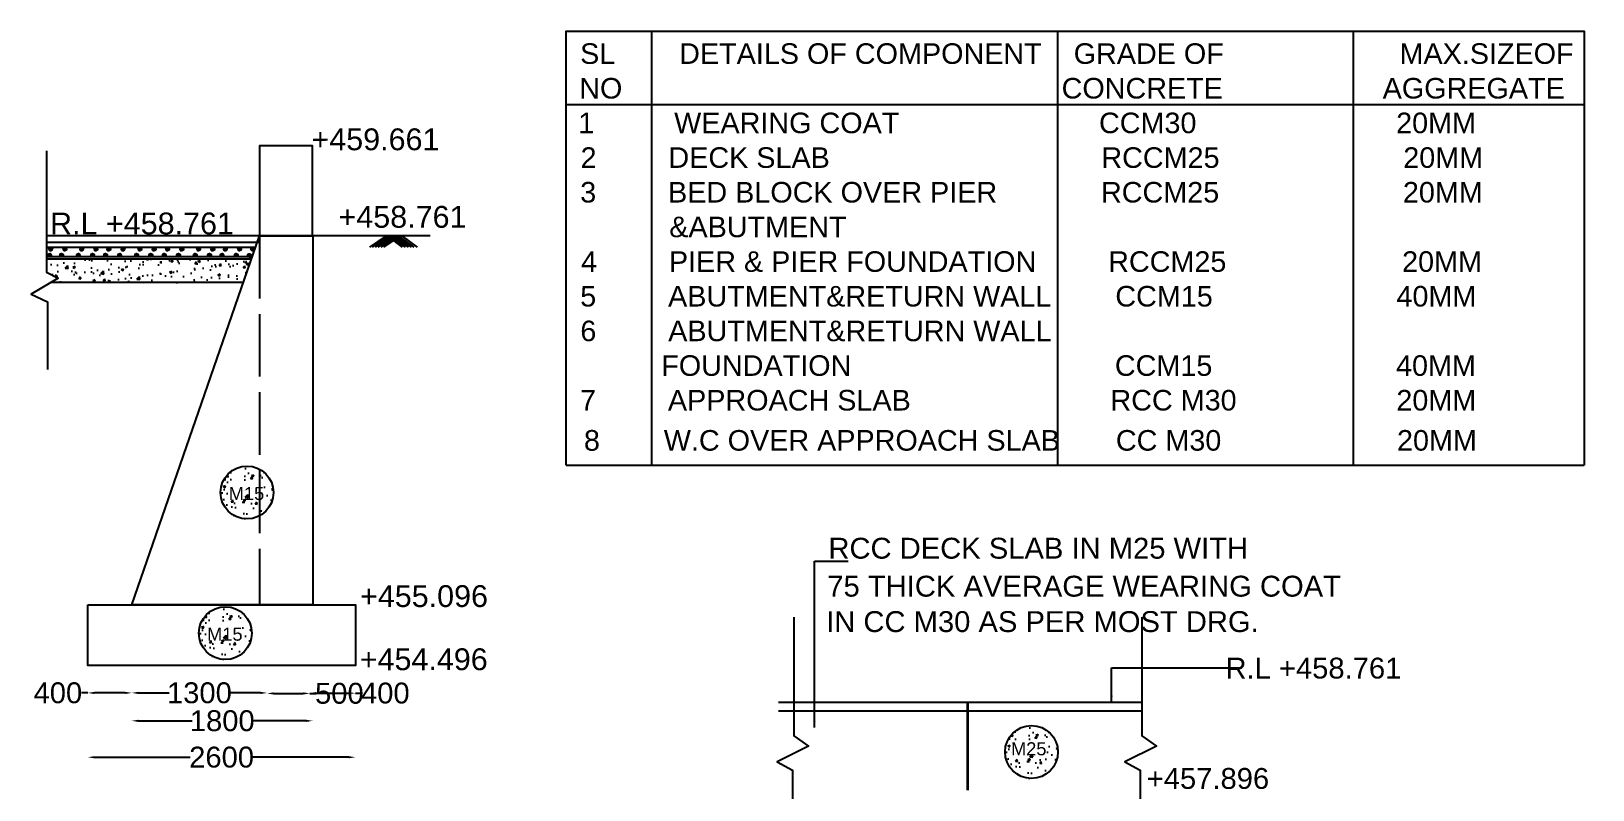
# Model space of a CAD drawing. Header units: inches. Extents: x 508123 to 525314, y -169988 to -157768.
# Drawn here: x 514391 to 520375, y -165426 to -162519 of the extents above; entities that cross this region are included whole.
import ezdxf

# ---------------------------------------------------------------- set-up
doc = ezdxf.new("R2010")
doc.units = ezdxf.units.IN
doc.header["$MEASUREMENT"] = 0
doc.linetypes.add('ACAD_ISO02W100', pattern=[15, 12, -3])
doc.layers.add('DRAWING', color=7, linetype='Continuous')
doc.layers.add('TEXT', color=7, linetype='Continuous')
doc.styles.get("Standard").update_dxf_attribs({"font": 'arial.ttf', "height": 80})
doc.dimstyles.new('ST100', dxfattribs={"dimtxt": 100, "dimasz": 25, "dimexe": 0, "dimexo": 300, "dimgap": 0.09, "dimtad": 0, "dimtih": 1, "dimtoh": 1, "dimdec": 0, "dimzin": 0, "dimdsep": 46, "dimtxsty": 'Standard', "dimcen": 0, "dimse1": 1, "dimse2": 1, "dimadec": 0, "dimazin": 0, "dimtfac": 1, "dimtdec": 0, "dimtofl": 0, "dimtmove": 0, "dimatfit": 3, "dimfxl": 2000, "dimtolj": 1, "dimtzin": 0, "dimarcsym": 0})

# ---------------------------------------------------------------- blocks, each defined once
blk = doc.blocks.new('*D90')
at = {"layer": 'Defpoints', "color": 0, "ltscale": 0.4, "transparency": 16777216}
for p in [(514608, -164717.5), (514776, -164717.5), (514608, -165055)]:
    blk.add_point(p, dxfattribs=at)
at = {"layer": 'DRAWING', "color": 0, "lineweight": -2, "ltscale": 0.4, "transparency": 16777216}
for p, q in [((514608, -165055), (514583, -165055)), ((514751, -165055), (514633, -165055))]:
    blk.add_line(p, q, dxfattribs=at)
at = {"layer": 'DRAWING', "color": 0, "ltscale": 0.4, "transparency": 16777216}
for points in [[(514633, -165050.8), (514633, -165059.2), (514608, -165055)], [(514751, -165050.8), (514751, -165059.2), (514776, -165055)]]:
    blk.add_solid(points, dxfattribs=at)
at = {"layer": 'DRAWING', "color": 0, "ltscale": 0.4, "transparency": 16777216, "insert": (514493.1, -165055), "char_height": 80, "attachment_point": 5}
blk.add_mtext('\\A1;400', dxfattribs=at)
blk = doc.blocks.new('*D91')
at = {"layer": 'Defpoints', "color": 0, "ltscale": 0.4, "transparency": 16777216}
for p in [(514776, -165055), (515295, -165055), (515295, -165055)]:
    blk.add_point(p, dxfattribs=at)
at = {"layer": 'DRAWING', "color": 0, "lineweight": -2, "ltscale": 0.4, "transparency": 16777216}
for p, q in [((514801, -165055), (514919.9, -165055)), ((515270, -165055), (515151.1, -165055))]:
    blk.add_line(p, q, dxfattribs=at)
at = {"layer": 'DRAWING', "color": 0, "ltscale": 0.4, "transparency": 16777216}
for points in [[(514801, -165050.8), (514801, -165059.2), (514776, -165055)], [(515270, -165050.8), (515270, -165059.2), (515295, -165055)]]:
    blk.add_solid(points, dxfattribs=at)
at = {"layer": 'DRAWING', "color": 0, "ltscale": 0.4, "transparency": 16777216, "insert": (515035.5, -165055), "char_height": 80, "attachment_point": 5}
blk.add_mtext('\\A1;1300', dxfattribs=at)
blk = doc.blocks.new('*D92')
at = {"layer": 'Defpoints', "color": 0, "ltscale": 0.4, "transparency": 16777216}
for p in [(515295, -165055), (515458.5, -165055), (515458.5, -165057)]:
    blk.add_point(p, dxfattribs=at)
at = {"layer": 'DRAWING', "color": 0, "lineweight": -2, "ltscale": 0.4, "transparency": 16777216}
for p, q in [((515320, -165057), (515433.5, -165057)), ((515458.5, -165057), (515483.5, -165057))]:
    blk.add_line(p, q, dxfattribs=at)
at = {"layer": 'DRAWING', "color": 0, "ltscale": 0.4, "transparency": 16777216}
for points in [[(515320, -165052.8), (515320, -165061.2), (515295, -165057)], [(515433.5, -165052.8), (515433.5, -165061.2), (515458.5, -165057)]]:
    blk.add_solid(points, dxfattribs=at)
at = {"layer": 'DRAWING', "color": 0, "ltscale": 0.4, "transparency": 16777216, "insert": (515571.8, -165057), "char_height": 80, "attachment_point": 5}
blk.add_mtext('\\A1;500', dxfattribs=at)
blk = doc.blocks.new('*D93')
at = {"layer": 'Defpoints', "color": 0, "ltscale": 0.4, "transparency": 16777216}
for p in [(515633, -164949.5), (515457, -165057), (515633, -165056)]:
    blk.add_point(p, dxfattribs=at)
at = {"layer": 'DRAWING', "color": 0, "lineweight": -2, "ltscale": 0.4, "transparency": 16777216}
for p, q in [((515482, -165056), (515608, -165056)), ((515633, -165056), (515658, -165056))]:
    blk.add_line(p, q, dxfattribs=at)
at = {"layer": 'DRAWING', "color": 0, "ltscale": 0.4, "transparency": 16777216}
for points in [[(515482, -165051.8), (515482, -165060.2), (515457, -165056)], [(515608, -165051.8), (515608, -165060.2), (515633, -165056)]]:
    blk.add_solid(points, dxfattribs=at)
at = {"layer": 'DRAWING', "color": 0, "ltscale": 0.4, "transparency": 16777216, "insert": (515747.9, -165056), "char_height": 80, "attachment_point": 5}
blk.add_mtext('\\A1;400', dxfattribs=at)
blk = doc.blocks.new('*D94')
at = {"layer": 'Defpoints', "color": 0, "ltscale": 0.4, "transparency": 16777216}
for p in [(514776, -164717.5), (515470, -164717.5), (515470, -165162)]:
    blk.add_point(p, dxfattribs=at)
at = {"layer": 'DRAWING', "color": 0, "lineweight": -2, "ltscale": 0.4, "transparency": 16777216}
for p, q in [((514801, -165162), (515007.4, -165162)), ((515445, -165162), (515238.6, -165162))]:
    blk.add_line(p, q, dxfattribs=at)
at = {"layer": 'DRAWING', "color": 0, "ltscale": 0.4, "transparency": 16777216}
for points in [[(514801, -165157.8), (514801, -165166.2), (514776, -165162)], [(515445, -165157.8), (515445, -165166.2), (515470, -165162)]]:
    blk.add_solid(points, dxfattribs=at)
at = {"layer": 'DRAWING', "color": 0, "ltscale": 0.4, "transparency": 16777216, "insert": (515123, -165162), "char_height": 80, "attachment_point": 5}
blk.add_mtext('\\A1;1800', dxfattribs=at)
blk = doc.blocks.new('*D95')
at = {"layer": 'Defpoints', "color": 0, "ltscale": 0.4, "transparency": 16777216}
for p in [(514608, -164949.5), (515633, -164949.5), (515633, -165301.5)]:
    blk.add_point(p, dxfattribs=at)
at = {"layer": 'DRAWING', "color": 0, "lineweight": -2, "ltscale": 0.4, "transparency": 16777216}
for p, q in [((514633, -165301.5), (515000.4, -165301.5)), ((515608, -165301.5), (515240.6, -165301.5))]:
    blk.add_line(p, q, dxfattribs=at)
at = {"layer": 'DRAWING', "color": 0, "ltscale": 0.4, "transparency": 16777216}
for points in [[(514633, -165297.3), (514633, -165305.7), (514608, -165301.5)], [(515608, -165297.3), (515608, -165305.7), (515633, -165301.5)]]:
    blk.add_solid(points, dxfattribs=at)
at = {"layer": 'DRAWING', "color": 0, "ltscale": 0.4, "transparency": 16777216, "insert": (515120.5, -165301.5), "char_height": 80, "attachment_point": 5}
blk.add_mtext('\\A1;2600', dxfattribs=at)

msp = doc.modelspace()

# ---------------------------------------------------------------- hatches: boundary and pattern name
at = {"layer": 'DRAWING', "ltscale": 0.4}
h = msp.add_hatch(dxfattribs=at)
h.set_pattern_fill('ANSI31', color=256, scale=0.65, style=0)
h.set_pattern_definition([(315, (182793.9, -269472.107165), (-0.057452425971, -0.057452425971), [])])
h.paths.add_polyline_path([(514459, -163354.08216, 1), (514472, -163354.08216, 1)])
h = msp.add_hatch(dxfattribs=at)
h.set_pattern_fill('ANSI31', color=256, scale=0.65, style=0)
h.set_pattern_definition([(315, (182848.4, -269472.107165), (-0.057452425971, -0.057452425971), [])])
h.paths.add_polyline_path([(514513.5, -163354.08216, 1), (514526.5, -163354.08216, 1)])
h = msp.add_hatch(dxfattribs=at)
h.set_pattern_fill('ANSI31', color=256, scale=0.65, style=0)
h.set_pattern_definition([(315, (182912.9, -269472.107165), (-0.057452425971, -0.057452425971), [])])
h.paths.add_polyline_path([(514578, -163354.08216, 1), (514591, -163354.08216, 1)])
h = msp.add_hatch(dxfattribs=at)
h.set_pattern_fill('ANSI31', color=256, scale=0.65, style=0)
h.set_pattern_definition([(315, (182967.4, -269472.107165), (-0.057452425971, -0.057452425971), [])])
h.paths.add_polyline_path([(514632.5, -163354.08216, 1), (514645.5, -163354.08216, 1)])
h = msp.add_hatch(dxfattribs=at)
h.set_pattern_fill('ANSI31', color=256, scale=0.65, style=0)
h.set_pattern_definition([(315, (183016.9, -269472.107165), (-0.057452425971, -0.057452425971), [])])
h.paths.add_polyline_path([(514682, -163354.08216, 1), (514695, -163354.08216, 1)])
h = msp.add_hatch(dxfattribs=at)
h.set_pattern_fill('ANSI31', color=256, scale=0.65, style=0)
h.set_pattern_definition([(315, (183071.4, -269472.107165), (-0.057452425971, -0.057452425971), [])])
h.paths.add_polyline_path([(514736.5, -163354.08216, 1), (514749.5, -163354.08216, 1)])
h = msp.add_hatch(dxfattribs=at)
h.set_pattern_fill('ANSI31', color=256, scale=0.65, style=0)
h.set_pattern_definition([(315, (183135.9, -269472.107165), (-0.057452425971, -0.057452425971), [])])
h.paths.add_polyline_path([(514801, -163354.08216, 1), (514814, -163354.08216, 1)])
h = msp.add_hatch(dxfattribs=at)
h.set_pattern_fill('ANSI31', color=256, scale=0.65, style=0)
h.set_pattern_definition([(315, (183190.4, -269472.107165), (-0.057452425971, -0.057452425971), [])])
h.paths.add_polyline_path([(514855.5, -163354.08216, 1), (514868.5, -163354.08216, 1)])
h = msp.add_hatch(dxfattribs=at)
h.set_pattern_fill('ANSI31', color=256, scale=0.65, style=0)
h.set_pattern_definition([(315, (183241.9, -269472.107165), (-0.057452425971, -0.057452425971), [])])
h.paths.add_polyline_path([(514907, -163354.08216, 1), (514920, -163354.08216, 1)])
h = msp.add_hatch(dxfattribs=at)
h.set_pattern_fill('ANSI31', color=256, scale=0.65, style=0)
h.set_pattern_definition([(315, (183296.4, -269472.107165), (-0.057452425971, -0.057452425971), [])])
h.paths.add_polyline_path([(514961.5, -163354.08216, 1), (514974.5, -163354.08216, 1)])
h = msp.add_hatch(dxfattribs=at)
h.set_pattern_fill('ANSI31', color=256, scale=0.65, style=0)
h.set_pattern_definition([(315, (183360.9, -269472.107165), (-0.057452425971, -0.057452425971), [])])
h.paths.add_polyline_path([(515026, -163354.08216, 1), (515039, -163354.08216, 1)])
h = msp.add_hatch(dxfattribs=at)
h.set_pattern_fill('ANSI31', color=256, scale=0.65, style=0)
h.set_pattern_definition([(315, (183415.4, -269472.107165), (-0.057452425971, -0.057452425971), [])])
h.paths.add_polyline_path([(515080.5, -163354.08216, 1), (515093.5, -163354.08216, 1)])
h = msp.add_hatch(dxfattribs=at)
h.set_pattern_fill('ANSI31', color=256, scale=0.65, style=0)
h.set_pattern_definition([(315, (183463.4, -269472.107165), (-0.057452425971, -0.057452425971), [])])
h.paths.add_polyline_path([(515128.5, -163354.08216, 1), (515141.5, -163354.08216, 1)])
h = msp.add_hatch(dxfattribs=at)
h.set_pattern_fill('ANSI31', color=256, scale=0.65, style=0)
h.set_pattern_definition([(315, (183517.9, -269472.107165), (-0.057452425971, -0.057452425971), [])])
h.paths.add_polyline_path([(515183, -163354.08216, 1), (515196, -163354.08216, 1)])
h = msp.add_hatch(dxfattribs=at)
h.set_pattern_fill('ANSI31', color=256, scale=0.65, style=0)
h.set_pattern_definition([(315, (183568.010275, -269471.826404), (-0.057452425971, -0.057452425971), [])])
h.paths.add_polyline_path([(515233.11028, -163353.8014, 1), (515246.11028, -163353.8014, 1)])
h = msp.add_hatch(dxfattribs=at)
h.set_pattern_fill('AR-CONC', color=256, scale=12.893543, angle=0.141203082, style=0)
h.set_pattern_definition([(50.141203, (0, 0), (92.499912, -7.863036), [9.670158, -106.371733]), (355.141203, (0, 0), (-18.128922, 96.939836), [7.736126, -85.097386]), (100.592603, (7.71, -0.655), (74.371058, 89.076741), [8.218369, -90.402062]), (46.325403, (-0.06, 25.79), (137.657364, -21.00208), [14.505236, -159.5576]), (96.776803, (11.41, 24.04), (120.201244, 125.894923), [12.327554, -135.603072]), (351.325403, (-0.06, 25.79), (120.201146, 125.895017), [11.60419, -127.64608]), (21.141203, (12.846, 19.37), (77.09017, -51.722013), [9.670158, -106.371733]), (326.141203, (12.85, 19.37), (31.141452, 93.574567), [7.736126, -85.097386]), (71.592603, (19.27, 15.06), (108.231654, 41.852469), [8.218369, -90.402062]), (37.641203, (0, 0), (1.4620525, 42.925547), [0, -84.065903, 0, -86.386741, 0, -85.419725]), (7.641203, (0, 0), (33.7935554, 50.9370826), [0, -49.2533358, 0, -82.1318714, 0, -32.556197]), (327.641203, (-28.753, -0.07), (68.8355854, -2.7384882), [0, -32.2338585, 0, -100.5696385, 0, -133.448174]), (317.641203, (-41.646, -0.1), (75.1613245, 13.092351), [0, -41.904016, 0, -66.788555, 0, -94.767544])])
h.paths.add_polyline_path([(515234.34628, -163393.02439), (514449, -163393.02439), (514449, -163442), (514494.5, -163465), (514465.14588, -163482.58411), (515203.35336, -163482.58411)])
h = msp.add_hatch(dxfattribs=at)
h.set_pattern_fill('ANSI31', color=256, scale=0.65, style=0)
h.set_pattern_definition([(45, (182790.4, -57259.92907), (-0.057452425971, 0.057452425971), [])])
h.paths.add_polyline_path([(514468.5, -163377.95407, 1), (514455.5, -163377.95407, 1)])
h = msp.add_hatch(dxfattribs=at)
h.set_pattern_fill('ANSI31', color=256, scale=0.65, style=0)
h.set_pattern_definition([(45, (182835.64016, -57259.92907), (-0.057452425971, 0.057452425971), [])])
h.paths.add_polyline_path([(514513.74016, -163377.95407, 1), (514500.74016, -163377.95407, 1)])
h = msp.add_hatch(dxfattribs=at)
h.set_pattern_fill('ANSI31', color=256, scale=0.65, style=0)
h.set_pattern_definition([(45, (182900.14016, -57259.92907), (-0.057452425971, 0.057452425971), [])])
h.paths.add_polyline_path([(514578.24016, -163377.95407, 1), (514565.24016, -163377.95407, 1)])
h = msp.add_hatch(dxfattribs=at)
h.set_pattern_fill('ANSI31', color=256, scale=0.65, style=0)
h.set_pattern_definition([(45, (182954.64016, -57259.92907), (-0.057452425971, 0.057452425971), [])])
h.paths.add_polyline_path([(514632.74016, -163377.95407, 1), (514619.74016, -163377.95407, 1)])
h = msp.add_hatch(dxfattribs=at)
h.set_pattern_fill('ANSI31', color=256, scale=0.65, style=0)
h.set_pattern_definition([(45, (183004.14016, -57259.92907), (-0.057452425971, 0.057452425971), [])])
h.paths.add_polyline_path([(514682.24016, -163377.95407, 1), (514669.24016, -163377.95407, 1)])
h = msp.add_hatch(dxfattribs=at)
h.set_pattern_fill('ANSI31', color=256, scale=0.65, style=0)
h.set_pattern_definition([(45, (183058.64016, -57259.92907), (-0.057452425971, 0.057452425971), [])])
h.paths.add_polyline_path([(514736.74016, -163377.95407, 1), (514723.74016, -163377.95407, 1)])
h = msp.add_hatch(dxfattribs=at)
h.set_pattern_fill('ANSI31', color=256, scale=0.65, style=0)
h.set_pattern_definition([(45, (183123.14016, -57259.92907), (-0.057452425971, 0.057452425971), [])])
h.paths.add_polyline_path([(514801.24016, -163377.95407, 1), (514788.24016, -163377.95407, 1)])
h = msp.add_hatch(dxfattribs=at)
h.set_pattern_fill('ANSI31', color=256, scale=0.65, style=0)
h.set_pattern_definition([(45, (183177.64016, -57259.92907), (-0.057452425971, 0.057452425971), [])])
h.paths.add_polyline_path([(514855.74016, -163377.95407, 1), (514842.74016, -163377.95407, 1)])
h = msp.add_hatch(dxfattribs=at)
h.set_pattern_fill('ANSI31', color=256, scale=0.65, style=0)
h.set_pattern_definition([(45, (183229.14016, -57259.92907), (-0.057452425971, 0.057452425971), [])])
h.paths.add_polyline_path([(514907.24016, -163377.95407, 1), (514894.24016, -163377.95407, 1)])
h = msp.add_hatch(dxfattribs=at)
h.set_pattern_fill('ANSI31', color=256, scale=0.65, style=0)
h.set_pattern_definition([(45, (183283.64016, -57259.92907), (-0.057452425971, 0.057452425971), [])])
h.paths.add_polyline_path([(514961.74016, -163377.95407, 1), (514948.74016, -163377.95407, 1)])
h = msp.add_hatch(dxfattribs=at)
h.set_pattern_fill('ANSI31', color=256, scale=0.65, style=0)
h.set_pattern_definition([(45, (183348.14016, -57259.92907), (-0.057452425971, 0.057452425971), [])])
h.paths.add_polyline_path([(515026.24016, -163377.95407, 1), (515013.24016, -163377.95407, 1)])
h = msp.add_hatch(dxfattribs=at)
h.set_pattern_fill('ANSI31', color=256, scale=0.65, style=0)
h.set_pattern_definition([(45, (183402.64016, -57259.92907), (-0.057452425971, 0.057452425971), [])])
h.paths.add_polyline_path([(515080.74016, -163377.95407, 1), (515067.74016, -163377.95407, 1)])
h = msp.add_hatch(dxfattribs=at)
h.set_pattern_fill('ANSI31', color=256, scale=0.65, style=0)
h.set_pattern_definition([(45, (183450.64016, -57259.92907), (-0.057452425971, 0.057452425971), [])])
h.paths.add_polyline_path([(515128.74016, -163377.95407, 1), (515115.74016, -163377.95407, 1)])
h = msp.add_hatch(dxfattribs=at)
h.set_pattern_fill('ANSI31', color=256, scale=0.65, style=0)
h.set_pattern_definition([(45, (183505.14016, -57259.92907), (-0.057452425971, 0.057452425971), [])])
h.paths.add_polyline_path([(515183.24016, -163377.95407, 1), (515170.24016, -163377.95407, 1)])
h = msp.add_hatch(dxfattribs=at)
h.set_pattern_fill('ANSI31', color=256, scale=0.65, style=0)
h.set_pattern_definition([(45, (183555.25043, -57260.20983), (-0.057452425971, 0.057452425971), [])])
h.paths.add_polyline_path([(515233.35043, -163378.23483, 1), (515220.35043, -163378.23483, 1)])
h = msp.add_hatch(dxfattribs=at)
h.set_pattern_fill('AR-CONC', color=256, scale=12.893543, angle=0.141203082, style=0)
h.set_pattern_definition([(50.141203, (18019.815, -4531.83), (92.499912, -7.863036), [9.670158, -106.371733]), (355.141203, (18019.81, -4531.83), (-18.128922, 96.939836), [7.736126, -85.097386]), (100.592603, (18027.52, -4532.49), (74.371058, 89.076741), [8.218369, -90.402062]), (46.325403, (18019.75, -4506.04), (137.657364, -21.00208), [14.505236, -159.5576]), (96.776803, (18031.22, -4507.8), (120.201244, 125.894923), [12.327554, -135.603072]), (351.325403, (18019.75, -4506.04), (120.201146, 125.895017), [11.60419, -127.64608]), (21.141203, (18032.66, -4512.46), (77.09017, -51.722013), [9.670158, -106.371733]), (326.141203, (18032.66, -4512.46), (31.141452, 93.574567), [7.736126, -85.097386]), (71.592603, (18039.085, -4516.77), (108.231654, 41.852469), [8.218369, -90.402062]), (37.641203, (18019.815, -4531.83), (1.4620525, 42.925547), [0, -84.065903, 0, -86.386741, 0, -85.419725]), (7.641203, (18019.815, -4531.83), (33.7935554, 50.9370826), [0, -49.253336, 0, -82.1318714, 0, -32.556197]), (327.641203, (17991.062, -4531.902), (68.8355854, -2.7384882), [0, -32.2338585, 0, -100.5696385, 0, -133.448174]), (317.641203, (17978.17, -4531.934), (75.1613245, 13.092351), [0, -41.904016, 0, -66.788555, 0, -94.767544])])
h.paths.add_polyline_path([(515116.50056, -164287.12631, 1), (515319.24808, -164287.12631, 1)])
h.paths.add_polyline_path([(515135.30234, -164253.69993), (515288.20092, -164253.32312), (515288.38836, -164329.38019), (515135.48978, -164329.757)], flags=24)
h = msp.add_hatch(dxfattribs=at)
h.set_pattern_fill('AR-CONC', color=256, scale=12.893543, angle=0.141203082, style=0)
h.set_pattern_definition([(50.141203, (17936.815, -5070.83), (92.499912, -7.863036), [9.670158, -106.371733]), (355.141203, (17936.81, -5070.83), (-18.128922, 96.939836), [7.736126, -85.097386]), (100.592603, (17944.52, -5071.49), (74.371058, 89.076741), [8.218369, -90.402062]), (46.325403, (17936.75, -5045.04), (137.657364, -21.00208), [14.505236, -159.5576]), (96.776803, (17948.22, -5046.8), (120.201244, 125.894923), [12.327554, -135.603072]), (351.325403, (17936.75, -5045.04), (120.201146, 125.895017), [11.60419, -127.64608]), (21.141203, (17949.66, -5051.46), (77.09017, -51.722013), [9.670158, -106.371733]), (326.141203, (17949.66, -5051.46), (31.141452, 93.574567), [7.736126, -85.097386]), (71.592603, (17956.085, -5055.77), (108.231654, 41.852469), [8.218369, -90.402062]), (37.641203, (17936.815, -5070.83), (1.4620525, 42.925547), [0, -84.065903, 0, -86.386741, 0, -85.419725]), (7.641203, (17936.815, -5070.83), (33.7935554, 50.9370826), [0, -49.253336, 0, -82.1318714, 0, -32.556197]), (327.641203, (17908.062, -5070.902), (68.8355854, -2.7384882), [0, -32.2338585, 0, -100.5696385, 0, -133.448174]), (317.641203, (17895.17, -5070.934), (75.1613245, 13.092351), [0, -41.904016, 0, -66.788555, 0, -94.767544])])
h.paths.add_polyline_path([(515033.50056, -164826.12631, 1), (515236.24808, -164826.12631, 1)])
h.paths.add_polyline_path([(515052.30234, -164792.69993), (515205.20092, -164792.32312), (515205.38836, -164868.38019), (515052.48978, -164868.757)], flags=24)
h = msp.add_hatch(dxfattribs=at)
h.set_pattern_fill('AR-CONC', color=256, scale=12.893543, angle=0.141203082, style=0)
h.set_pattern_definition([(50.141203, (21026.07, -5526.08), (92.499912, -7.863036), [9.670158, -106.371733]), (355.141203, (21026.07, -5526.08), (-18.128922, 96.939836), [7.736126, -85.097386]), (100.592603, (21033.775, -5526.73), (74.371058, 89.076741), [8.218369, -90.402062]), (46.325403, (21026, -5500.29), (137.657364, -21.00208), [14.505236, -159.5576]), (96.776803, (21037.47, -5502.04), (120.201244, 125.894923), [12.327554, -135.603072]), (351.325403, (21026, -5500.29), (120.201146, 125.895017), [11.60419, -127.64608]), (21.141203, (21038.91, -5506.71), (77.09017, -51.722013), [9.670158, -106.371733]), (326.141203, (21038.91, -5506.71), (31.141452, 93.574567), [7.736126, -85.097386]), (71.592603, (21045.34, -5511.02), (108.231654, 41.852469), [8.218369, -90.402062]), (37.641203, (21026.067, -5526.08), (1.4620525, 42.925547), [0, -84.065903, 0, -86.386741, 0, -85.419725]), (7.641203, (21026.067, -5526.08), (33.7935554, 50.9370826), [0, -49.253336, 0, -82.1318714, 0, -32.556197]), (327.641203, (20997.314, -5526.15), (68.8355854, -2.7384882), [0, -32.2338585, 0, -100.5696385, 0, -133.448174]), (317.641203, (20984.42, -5526.18), (75.1613245, 13.092351), [0, -41.904016, 0, -66.788555, 0, -94.767544])])
h.paths.add_polyline_path([(518122.75266, -165281.37376, 1), (518325.50018, -165281.37376, 1)])
h.paths.add_polyline_path([(518133.05444, -165231.94738), (518285.95302, -165231.57056), (518286.14046, -165307.62763), (518133.24188, -165308.00444)], flags=25)

# ---------------------------------------------------------------- linework, layer by layer
for points in [[(514449, -162978), (514449, -163442), (514494.5, -163465), (514391, -163527), (514453.5, -163556.5), (514453.5, -163815)], [(515919.5, -163303), (514449, -163303)], [(515265.5, -163328.5), (514449, -163328.5)], [(515250.07196, -163347.58216), (514449, -163347.58216)], [(515751.5, -163303), (515687.5, -163347)], [(515761, -163303), (515697, -163347)], [(515772.5, -163303), (515708.5, -163347)], [(515783, -163303), (515719, -163347)], [(515795, -163303), (515731, -163347)], [(515805.5, -163303), (515741.5, -163347)], [(515755, -163303), (515813, -163346.5)], [(515766, -163303), (515824, -163346.5)], [(515777, -163303), (515835, -163346.5)], [(515788.5, -163303), (515846.5, -163346.5)], [(515799, -163303), (515857, -163346.5)], [(515811.5, -163303), (515869.5, -163346.5)], [(515237.31211, -163384.45407), (514449, -163384.45407)], [(515234.34628, -163393.02439), (514449, -163393.02439)], [(515203.35336, -163482.58411), (514465.14588, -163482.58411)], [(517314, -164765), (517314, -165220), (517370, -165259.5), (517249, -165318.5), (517308, -165351), (517308, -165564)], [(518647, -164765), (518647, -165220), (518703, -165259.5), (518582, -165318.5), (518641, -165351), (518641, -165564)], [(517254, -165090.5), (518647, -165090.5)], [(517254, -165124), (518647, -165124)]]:
    msp.add_lwpolyline(points, dxfattribs=at)
for points in [[(515265.5, -163303), (515469, -163303), (515469, -162958), (515265.5, -162958)], [(515470, -164717.5), (514776, -164717.5), (515265.5, -163303), (515470, -163303)], [(514608, -164717.5), (515633, -164717.5), (515633, -164949.5), (514608, -164949.5)]]:
    msp.add_lwpolyline(points, close=True, dxfattribs=at)
at = {"layer": 'DRAWING', "linetype": 'ACAD_ISO02W100', "ltscale": 20}
msp.add_lwpolyline([(515265.5, -163303), (515265.5, -164717.5)], dxfattribs=at)
at = {"layer": 'DRAWING', "ltscale": 0.4, "const_width": 10}
msp.add_lwpolyline([(517979, -165090.5), (517979, -165428.5)], dxfattribs=at)
at = {"layer": 'DRAWING', "ltscale": 0.4}
for centre, radius in [((514465.5, -163354.08216), 6.5), ((514520, -163354.08216), 6.5), ((514584.5, -163354.08216), 6.5), ((514639, -163354.08216), 6.5), ((514688.5, -163354.08216), 6.5), ((514743, -163354.08216), 6.5), ((514807.5, -163354.08216), 6.5), ((514862, -163354.08216), 6.5), ((514913.5, -163354.08216), 6.5), ((514968, -163354.08216), 6.5), ((515032.5, -163354.08216), 6.5), ((515087, -163354.08216), 6.5), ((515135, -163354.08216), 6.5), ((515189.5, -163354.08216), 6.5), ((515239.61028, -163353.8014), 6.5), ((514462, -163377.95407), 6.5), ((514507.24016, -163377.95407), 6.5), ((514571.74016, -163377.95407), 6.5), ((514626.24016, -163377.95407), 6.5), ((514675.74016, -163377.95407), 6.5), ((514730.24016, -163377.95407), 6.5), ((514794.74016, -163377.95407), 6.5), ((514849.24016, -163377.95407), 6.5), ((514900.74016, -163377.95407), 6.5), ((514955.24016, -163377.95407), 6.5), ((515019.74016, -163377.95407), 6.5), ((515074.24016, -163377.95407), 6.5), ((515122.24016, -163377.95407), 6.5), ((515176.74016, -163377.95407), 6.5), ((515226.85043, -163378.23483), 6.5), ((515217.87432, -164287.12631), 101.37376), ((515134.87432, -164826.12631), 101.37376), ((518224.12642, -165281.37376), 101.37376)]:
    msp.add_circle(centre, radius, dxfattribs=at)
at = {"layer": 'TEXT', "ltscale": 0.4}
for points in [[(516440.30556, -164181.80987), (516440.30556, -162519.28524), (520342.52753, -162519.28524), (520342.52753, -164181.80987)], [(516767.34854, -162519.28524), (516767.34854, -164181.80987)], [(518323.33766, -162519.28524), (518323.33766, -164181.80987)], [(519457.35895, -162519.28524), (519457.35895, -164181.80987)], [(516440.30556, -162800.2757), (520342.52753, -162800.2757)], [(516440.30556, -164181.80987), (520342.52753, -164181.80987)]]:
    msp.add_lwpolyline(points, dxfattribs=at)

# ---------------------------------------------------------------- texts
at = {"layer": 'DRAWING', "color": 7}
for s, height, p in [(' +459.661', 83.611111, (515432.49044, -162975.41429)), ('R.L +458.761', 83.6111111, (514463.12604, -163297.90773)), (' +458.761', 83.611111, (515536.12604, -163272.40773)), (' +455.096', 83.611111, (515618.49044, -164725.91429)), (' +454.496', 83.611111, (515617.49068, -164967.91431))]:
    msp.add_text(s, height=height, rotation=0.017491239, dxfattribs=at).set_placement(p)
at = {"layer": 'TEXT'}
for s, height, p in [('SL        DETAILS OF COMPONENT    GRADE OF                      MAX.SIZEOF                                       .', 78.86556475, (516494.37304, -162644.36371)), ('NO                                                       CONCRETE                    AGGREGATE', 78.8655647, (516490.98387, -162777.20502)), ('1          WEARING COAT                         CCM30                         20MM', 78.8655647, (516487.37951, -162910.04634)), ('2         DECK SLAB                                  RCCM25                       20MM', 78.8655647, (516496.14832, -163042.88765)), ('3         BED BLOCK OVER PIER             RCCM25                       20MM', 78.8655647, (516494.74962, -163175.72897)), ('           &ABUTMENT ', 78.8655647, (516499.37611, -163308.57029)), ('4         PIER & PIER FOUNDATION         RCCM25                      20MM', 78.8655647, (516497.9774, -163441.4116)), ('5         ABUTMENT&RETURN WALL        CCM15                       40MM', 78.8655647, (516494.80341, -163574.25292)), ('6         ABUTMENT&RETURN WALL        ', 78.8655647, (516495.23378, -163707.09423)), ('          FOUNDATION                                 CCM15                       40MM                                    ', 78.86556475, (516499.37611, -163839.93555)), ('7         APPROACH SLAB                         RCC M30                    20MM', 78.8655647, (516494.15786, -163972.77686)), ('8        W.C OVER APPROACH SLAB       CC M30                      20MM', 78.8655647, (516508.99804, -164126.60641)), ('RCC DECK SLAB IN M25 WITH', 80, (517445.92172, -164540.50188)), ('75 THICK AVERAGE WEARING COAT', 80, (517441.73265, -164685.96172)), ('IN CC M30 AS PER MOST DRG.', 80, (517437.23753, -164821.73)), ('R.L +458.761', 80, (518967.34792, -164999.91759)), ('+457.896', 80, (518665.70549, -165422.70688))]:
    msp.add_text(s, height=height, dxfattribs=at).set_placement(p)
at = {"layer": 'TEXT', "char_height": 50, "width": 224.5694065, "attachment_point": 1, "rotation": 0.141203083}
for s, insert in [('M15', (515147.8331, -164266.16909)), ('M15', (515064.8331, -164805.16909)), ('M25', (518145.58521, -165244.41653))]:
    msp.add_mtext(s, dxfattribs=dict(at, insert=insert))

# ---------------------------------------------------------------- dimensions: what is measured, and where the dimension line sits
at = {"layer": 'DRAWING', "ltscale": 0.4}
for base, p1, p2, text, picture, middle in [((514608, -165055), (514776, -164717.5), (514608, -164717.5), '400', '*D90', (514493.06007, -165055)), ((515470, -165162), (514776, -164717.5), (515470, -164717.5), '1800', '*D94', (515123, -165162)), ((515633, -165301.5), (514608, -164949.5), (515633, -164949.5), '2600', '*D95', (515120.5, -165301.5)), ((515633, -165056), (515457, -165057), (515633, -164949.5), '400', '*D93', (515747.93993, -165056)), ((515295, -165055), (514776, -165055), (515295, -165055), '1300', '*D91', (515035.5, -165055)), ((515458.5, -165057), (515295, -165055), (515458.5, -165055), '500', '*D92', (515571.83011, -165057))]:
    dim = msp.add_linear_dim(base=base, p1=p1, p2=p2, text=text, dimstyle='ST100', dxfattribs=at)
    dim.commit()
    dim.dimension.update_dxf_attribs({"geometry": picture, "text_midpoint": middle})

# ---------------------------------------------------------------- leaders
for points in [[(517392.5, -165187.5), (517392.5, -164549.5), (517522, -164549.5)], [(518531, -165090.5), (518531, -164959), (519023, -164959)]]:
    msp.add_leader(points, dimstyle='ST100', override={"dimgap": 0.09, "dimtad": 0}, dxfattribs=at)

doc.saveas('drawing.dxf')
